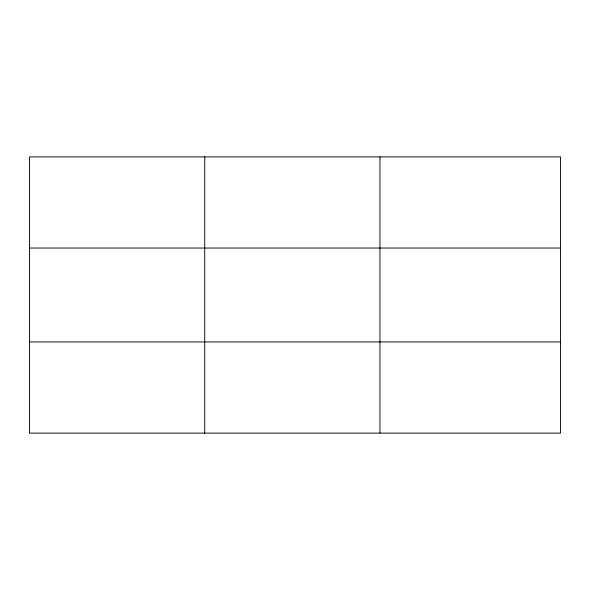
<?xml version="1.0" encoding="UTF-8"?>
<svg xmlns="http://www.w3.org/2000/svg" width="590" height="590" viewBox="0 0 590 590"><rect width="100%" height="100%" fill="white"/><g stroke="black" fill="none" stroke-linecap="round" stroke-linejoin="round"><path stroke-width="0.89" d="M204.73 433.112L204.73 156.888M379.96 433.112L379.96 156.888M560.5 341.957L560.5 433.112L29.5 433.112L29.5 156.888L560.5 156.888L560.5 341.957L29.5 341.957M29.5 248.043L560.5 248.043"/></g></svg>
